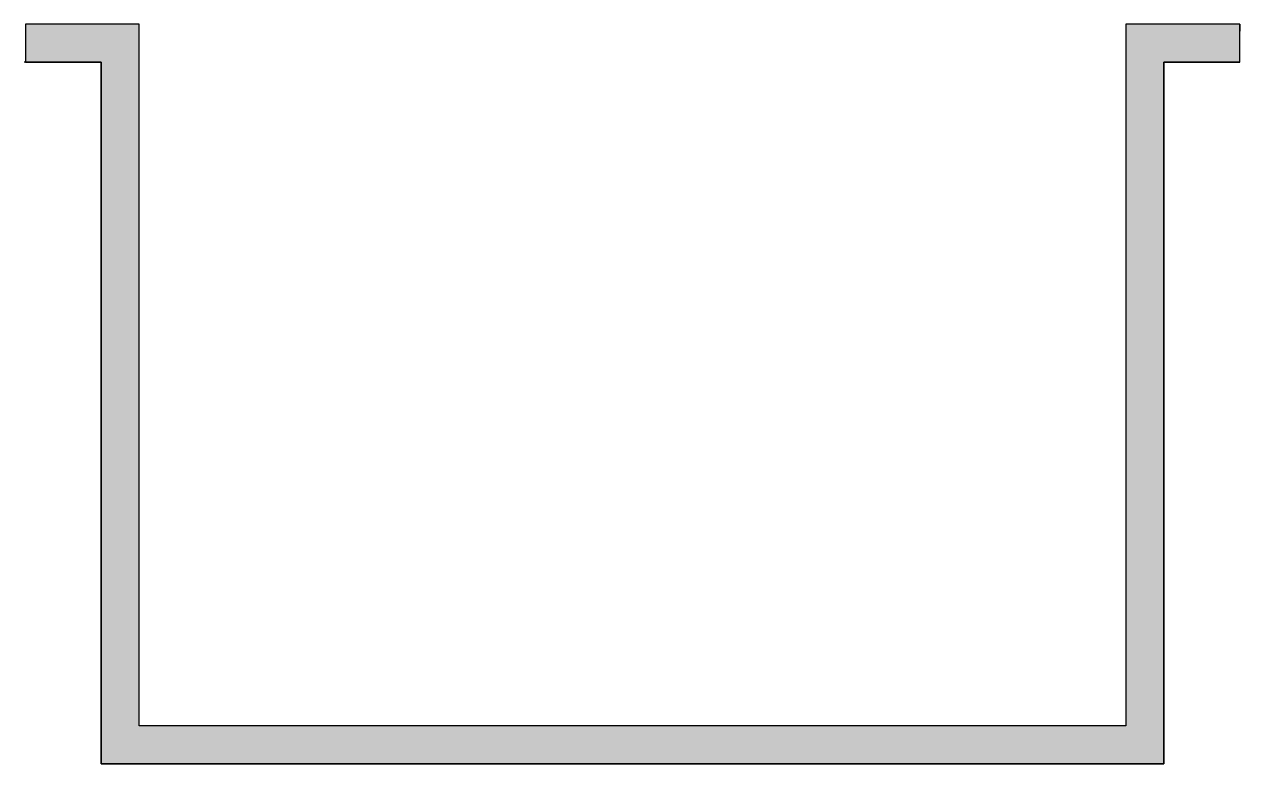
# Model space of a CAD drawing. Header units: millimetres. Extents: x -303 to 2900, y -100 to 1850.
import ezdxf

# ---------------------------------------------------------------- set-up
doc = ezdxf.new("R2010")
doc.units = ezdxf.units.MM
doc.linetypes.add('CENTERX2', pattern=[4, 2.5, -0.5, 0.5, -0.5])
doc.layers.add('TARAMA', color=251, linetype='CENTERX2')

msp = doc.modelspace()

# ---------------------------------------------------------------- hatches: boundary and pattern name
at = {"layer": 'TARAMA'}
h = msp.add_hatch(dxfattribs=at)
h.set_pattern_fill('HONEY', color=256, scale=10)
h.set_pattern_definition([(0, (-1072.585, -1345.434), (47.625, 27.4963), [31.75, -63.5]), (120, (-1072.585, -1345.434), (-47.625, 27.4963), [31.75, -63.5]), (60, (-1072.585, -1345.434), (1e-07, 54.99261), [-63.5, 31.75])])
h.paths.add_polyline_path([(-300, 1750), (-100, 1750), (-100, -100), (2700, -100), (2700, 1750), (2900, 1750), (2900, 1850), (2600, 1850), (2600, 0), (0, 0), (0, 1850), (-300, 1850)])

# ---------------------------------------------------------------- linework, layer by layer
msp.add_lwpolyline([(-300, 1750), (-100, 1750), (-100, -100), (2700, -100), (2700, 1750), (2900, 1750), (2900, 1850), (2600, 1850), (2600, 0), (0, 0), (0, 1850), (-300, 1850)], close=True)
msp.add_lwpolyline([(2899.8, 1750), (2700, 1750), (2700, -100), (-100, -100), (-100, 1750), (-302.9, 1750)])
msp.add_open_spline([(2900, 1850), (2899.9, 1816.7), (2899.8, 1783.4), (2899.8, 1750)], degree=3)
msp.add_open_spline([(2900, 1850), (2899.9, 1816.7), (2899.8, 1783.4), (2899.8, 1750)], degree=3)

doc.saveas('drawing.dxf')
